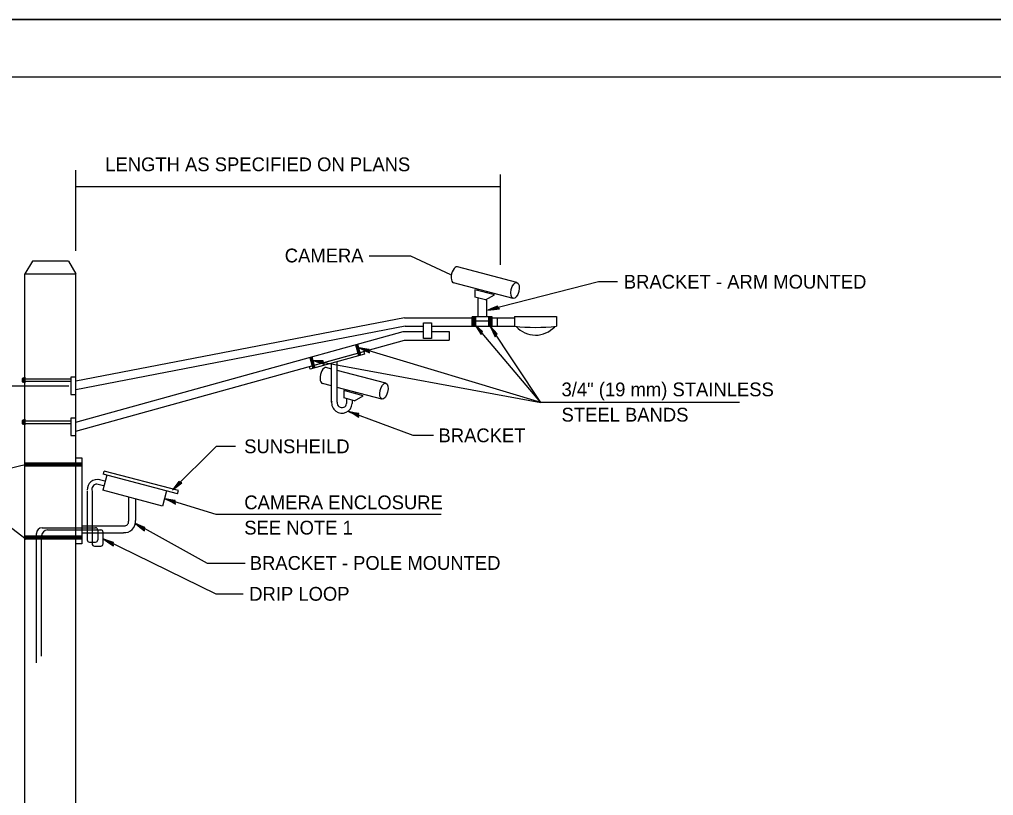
# Model space of a CAD drawing. Extents: x 53750 to 56102, y 36071 to 36970.
# Drawn here: x 54389.2 to 54558.9, y 36599.4 to 36734.6 of the extents above; entities that cross this region are included whole.
import ezdxf

# ---------------------------------------------------------------- set-up
doc = ezdxf.new("R2010")
doc.units = 0
for name, color, linetype in [('Design_EX_Roadway Notes', 7, 'Continuous'), ('Level 48', 7, 'Continuous'), ('Sheets_50 Reference Boundary', 7, 'Continuous'), ('Sheets_General Details', 7, 'Continuous'), ('Sheets_Printer Plotting Border', 7, 'Continuous'), ('Topo_Building', 7, 'Continuous')]:
    doc.layers.add(name, color=color, linetype=linetype)

msp = doc.modelspace()

# ---------------------------------------------------------------- linework, layer by layer
at = {"layer": 'Design_EX_Roadway Notes'}
for p, q in [((54398.97, 36694.27), (54398.97, 36708.31)), ((54472.97, 36691.81), (54472.97, 36707.55)), ((54472.97, 36705.42), (54398.97, 36705.42)), ((54479.96, 36667.83), (54471.18, 36681.13)), ((54479.96, 36667.83), (54448.31, 36677.37)), ((54440.31, 36675.18), (54479.96, 36667.83)), ((54397.77, 36670.69), (54319.81, 36670.69)), ((54377.36, 36653.98), (54390.32, 36644.07))]:
    msp.add_line(p, q, dxfattribs=at)
for points in [[(54450.06, 36693.38), (54457.27, 36693.38), (54464.22, 36690.16)], [(54493.34, 36688.88), (54490.05, 36688.88), (54470.76, 36683.95)], [(54472.54, 36684.38), (54472.42, 36684.63), (54471.69, 36684.32), (54470.76, 36683.95), (54471.83, 36684.07), (54472.77, 36684.14), (54472.54, 36684.38), (54472.42, 36684.53), (54471.41, 36684.11), (54472.61, 36684.2), (54472.38, 36684.39), (54471.91, 36684.23), (54472.39, 36684.28)], [(54514.57, 36667.83), (54479.96, 36667.83), (54468.51, 36681.44)], [(54469.68, 36680.02), (54469.85, 36680.24), (54469.26, 36680.76), (54468.51, 36681.44), (54469.09, 36680.53), (54469.57, 36679.71), (54469.68, 36680.02), (54469.76, 36680.19), (54468.94, 36680.92), (54469.55, 36679.88), (54469.61, 36680.17), (54469.27, 36680.53), (54469.52, 36680.11)], [(54472.17, 36679.58), (54472.37, 36679.79), (54471.84, 36680.37), (54471.18, 36681.13), (54471.65, 36680.16), (54472.03, 36679.29), (54472.17, 36679.58), (54472.28, 36679.75), (54471.55, 36680.57), (54472.03, 36679.47), (54472.13, 36679.74), (54471.83, 36680.14), (54472.03, 36679.7)], [(54450.06, 36676.82), (54450.08, 36677.1), (54449.3, 36677.21), (54448.31, 36677.37), (54449.29, 36676.92), (54450.14, 36676.5), (54450.06, 36676.82), (54450.04, 36677.01), (54448.95, 36677.18), (54450.03, 36676.63), (54449.93, 36676.91), (54449.44, 36677.02), (54449.88, 36676.81)], [(54442.11, 36674.82), (54442.09, 36675.1), (54441.31, 36675.12), (54440.31, 36675.18), (54441.33, 36674.84), (54442.22, 36674.51), (54442.11, 36674.82), (54442.06, 36675.01), (54440.96, 36675.05), (54442.09, 36674.63), (54441.96, 36674.89), (54441.47, 36674.95), (54441.92, 36674.79)], [(54461.27, 36662.11), (54457.75, 36662.11), (54446.5, 36666.31)], [(54448.21, 36665.64), (54448.25, 36665.92), (54447.48, 36666.08), (54446.5, 36666.31), (54447.45, 36665.8), (54448.27, 36665.32), (54448.21, 36665.64), (54448.2, 36665.84), (54447.13, 36666.07), (54448.17, 36665.46), (54448.08, 36665.74), (54447.6, 36665.89), (54448.03, 36665.65)], [(54426.77, 36660.17), (54423.4, 36660.17), (54415.82, 36652.66)], [(54346.77, 36653.98), (54377.36, 36653.98), (54390.4, 36657.09)], [(54417.14, 36653.93), (54416.91, 36654.08), (54416.44, 36653.45), (54415.82, 36652.66), (54416.68, 36653.3), (54417.46, 36653.85), (54417.14, 36653.93), (54416.96, 36654), (54416.3, 36653.13), (54417.29, 36653.82), (54417, 36653.86), (54416.67, 36653.48), (54417.06, 36653.77)], [(54462.61, 36648.37), (54423.4, 36648.37), (54414.52, 36651.05)], [(54416.27, 36650.49), (54416.29, 36650.77), (54415.51, 36650.88), (54414.52, 36651.05), (54415.5, 36650.6), (54416.34, 36650.17), (54416.27, 36650.49), (54416.24, 36650.69), (54415.16, 36650.85), (54416.23, 36650.31), (54416.13, 36650.59), (54415.65, 36650.7), (54416.09, 36650.49)], [(54428.48, 36639.8), (54421.93, 36639.8), (54409.35, 36646.76)], [(54410.95, 36645.85), (54411.02, 36646.11), (54410.29, 36646.39), (54409.35, 36646.76), (54410.21, 36646.11), (54410.95, 36645.52), (54410.95, 36645.85), (54410.96, 36646.04), (54409.94, 36646.43), (54410.87, 36645.68), (54410.83, 36645.96), (54410.38, 36646.18), (54410.77, 36645.88)], [(54428.13, 36634.48), (54423.43, 36634.46), (54403.85, 36644.04)], [(54405.49, 36643.21), (54405.56, 36643.48), (54404.81, 36643.72), (54403.85, 36644.04), (54404.75, 36643.44), (54405.51, 36642.88), (54405.49, 36643.21), (54405.5, 36643.41), (54404.46, 36643.74), (54405.43, 36643.04), (54405.37, 36643.32), (54404.91, 36643.51), (54405.31, 36643.24)]]:
    msp.add_lwpolyline(points, dxfattribs=at)
at = {"layer": 'Level 48'}
msp.add_lwpolyline([(54269.71, 36734.55), (54949.71, 36734.55), (54949.71, 36294.55), (54269.71, 36294.55)], close=True, dxfattribs=at)
at = {"layer": 'Sheets_50 Reference Boundary'}
msp.add_lwpolyline([(54309.71, 36724.55), (54939.71, 36724.55), (54939.71, 36324.55), (54309.71, 36324.55)], close=True, dxfattribs=at)
at = {"layer": 'Sheets_General Details'}
msp.add_line((54949.71, 36734.55), (54269.71, 36734.55), dxfattribs=at)
msp.add_lwpolyline([(54309.71, 36724.55), (54939.71, 36724.55), (54939.71, 36304.55), (54309.71, 36304.55)], close=True, dxfattribs=at)
at = {"layer": 'Sheets_Printer Plotting Border'}
msp.add_lwpolyline([(54269.71, 36294.55), (54949.71, 36294.55), (54949.71, 36734.55), (54269.71, 36734.55)], close=True, dxfattribs=at)
at = {"layer": 'Topo_Building'}
for p, q in [((54391.4, 36692.49), (54390.11, 36690.25)), ((54397.68, 36692.49), (54391.4, 36692.49)), ((54397.68, 36692.49), (54398.97, 36690.25)), ((54475.83, 36688.73), (54465.44, 36691.47)), ((54390.11, 36465.34), (54390.11, 36690.25)), ((54390.11, 36690.25), (54398.97, 36690.25)), ((54398.97, 36669.2), (54398.97, 36690.25)), ((54475.16, 36685.97), (54464.77, 36688.71)), ((54471.89, 36686.58), (54468.49, 36687.47)), ((54468.49, 36687.47), (54468.49, 36686.2)), ((54469.03, 36687.62), (54469.03, 36687.34)), ((54470.51, 36687.2), (54470.51, 36686.94)), ((54470.37, 36685.71), (54468.49, 36686.2)), ((54469.03, 36686.04), (54469.03, 36682.77)), ((54470.37, 36685.71), (54471.89, 36686.58)), ((54470.51, 36685.7), (54470.51, 36682.77)), ((54456.23, 36682.62), (54398.97, 36671.58)), ((54456.23, 36682.62), (54468.01, 36682.62)), ((54468.03, 36681.12), (54468.03, 36682.76)), ((54468.14, 36681.12), (54468.14, 36682.76)), ((54468.27, 36681.12), (54468.27, 36682.76)), ((54468.4, 36681.12), (54468.4, 36682.76)), ((54468.53, 36681.12), (54468.53, 36682.76)), ((54468.66, 36681.12), (54468.66, 36682.76)), ((54470.95, 36681.12), (54470.95, 36682.76)), ((54471.03, 36681.12), (54471.03, 36682.76)), ((54471.11, 36681.12), (54471.11, 36682.76)), ((54471.16, 36681.12), (54471.16, 36682.76)), ((54471.24, 36681.12), (54471.24, 36682.76)), ((54471.32, 36681.12), (54471.32, 36682.76)), ((54471.4, 36681.12), (54471.4, 36682.76)), ((54471.51, 36681.12), (54471.51, 36682.76)), ((54471.51, 36682.62), (54472.36, 36682.62)), ((54472.36, 36682.62), (54472.36, 36681.12)), ((54472.36, 36682.62), (54475.4, 36682.62)), ((54475.4, 36682.84), (54475.4, 36681.12)), ((54475.4, 36682.84), (54482.69, 36682.84)), ((54482.69, 36682.84), (54482.69, 36681.12)), ((54456.37, 36681.12), (54398.97, 36670.05)), ((54456.37, 36681.12), (54459.54, 36681.12)), ((54460.89, 36681.12), (54472.36, 36681.12)), ((54472.36, 36681.12), (54475.4, 36681.12)), ((54398.95, 36662.87), (54456.23, 36678.69)), ((54398.97, 36664.44), (54456.03, 36680.19)), ((54456.03, 36680.19), (54459.55, 36680.19)), ((54456.23, 36678.69), (54464.03, 36678.69)), ((54460.89, 36680.19), (54464.03, 36680.19)), ((54464.03, 36680.19), (54464.03, 36678.69)), ((54447.72, 36677.9), (54448.24, 36676.01)), ((54447.74, 36677.9), (54448.26, 36676.01)), ((54447.76, 36677.9), (54448.28, 36676.02)), ((54447.77, 36677.91), (54448.3, 36676.02)), ((54447.79, 36677.91), (54448.31, 36676.03)), ((54447.81, 36677.92), (54448.33, 36676.03)), ((54447.83, 36677.93), (54448.35, 36676.04)), ((54447.86, 36677.93), (54448.38, 36676.05)), ((54447.88, 36677.94), (54448.4, 36676.05)), ((54447.9, 36677.95), (54448.43, 36676.06)), ((54447.93, 36677.95), (54448.45, 36676.07)), ((54447.95, 36677.96), (54448.48, 36676.07)), ((54447.98, 36677.97), (54448.5, 36676.08)), ((54448, 36677.97), (54448.52, 36676.09)), ((54448.01, 36677.98), (54448.54, 36676.09)), ((54448.04, 36677.98), (54448.56, 36676.1)), ((54448.07, 36677.99), (54448.59, 36676.1)), ((54439.72, 36675.69), (54440.24, 36673.8)), ((54439.75, 36675.69), (54440.27, 36673.81)), ((54439.77, 36675.7), (54440.29, 36673.81)), ((54439.79, 36675.71), (54440.31, 36673.82)), ((54439.82, 36675.71), (54440.34, 36673.83)), ((54439.84, 36675.72), (54440.36, 36673.83)), ((54439.87, 36675.73), (54440.39, 36673.84)), ((54439.89, 36675.73), (54440.41, 36673.85)), ((54439.93, 36675.74), (54440.45, 36673.86)), ((54439.95, 36675.75), (54440.47, 36673.86)), ((54439.98, 36675.76), (54440.5, 36673.87)), ((54440, 36675.76), (54440.53, 36673.88)), ((54440.03, 36675.77), (54440.55, 36673.89)), ((54440.06, 36675.78), (54440.58, 36673.89)), ((54440.08, 36675.79), (54440.6, 36673.9)), ((54440.11, 36675.79), (54440.63, 36673.91)), ((54443.54, 36673.68), (54442.59, 36673.93)), ((54443.54, 36667.9), (54443.54, 36674.71)), ((54444.5, 36667.9), (54444.5, 36674.97)), ((54452.98, 36671.19), (54444.5, 36673.43)), ((54390, 36671.89), (54389.65, 36671.89)), ((54389.86, 36671.95), (54398.09, 36671.95)), ((54390, 36671.66), (54389.65, 36671.66)), ((54389.8, 36671.57), (54398.09, 36671.57)), ((54443.54, 36670.75), (54441.92, 36671.17)), ((54452.31, 36668.43), (54444.5, 36670.49)), ((54446.18, 36670.08), (54446.18, 36669.8)), ((54398.97, 36664.47), (54398.97, 36669.25)), ((54449.04, 36669.04), (54445.64, 36669.93)), ((54445.64, 36669.93), (54445.64, 36668.66)), ((54447.52, 36668.17), (54445.64, 36668.66)), ((54446.15, 36668.51), (54446.15, 36667.67)), ((54447.52, 36668.17), (54449.04, 36669.04)), ((54447.67, 36669.66), (54447.67, 36669.4)), ((54447.1, 36668.28), (54447.1, 36667.67)), ((54389.98, 36664.55), (54389.63, 36664.55)), ((54389.98, 36664.3), (54389.63, 36664.3)), ((54389.77, 36664.65), (54398.09, 36664.65)), ((54389.78, 36664.2), (54398.09, 36664.2)), ((54398.97, 36642.03), (54398.97, 36662.93)), ((54390.11, 36657.36), (54400.03, 36657.36)), ((54390.11, 36657.24), (54400.03, 36657.24)), ((54390.11, 36657.12), (54400.03, 36657.12)), ((54390.11, 36656.97), (54400.03, 36656.97)), ((54390.11, 36656.81), (54400.03, 36656.81)), ((54404.37, 36655.2), (54403.68, 36652.56)), ((54416.7, 36651.95), (54403.76, 36655.36)), ((54403.77, 36655.36), (54403.92, 36655.91)), ((54416.84, 36652.5), (54403.92, 36655.91)), ((54403.8, 36653.35), (54402.65, 36653.65)), ((54404.01, 36654.16), (54402.86, 36654.47)), ((54400.96, 36652.43), (54400.96, 36643.93)), ((54401.8, 36652.43), (54401.8, 36643.25)), ((54414.07, 36649.82), (54403.68, 36652.56)), ((54408.16, 36651.38), (54408.16, 36647.16)), ((54414.76, 36652.44), (54414.07, 36649.82)), ((54416.69, 36651.96), (54416.84, 36652.5)), ((54409.36, 36651.06), (54409.36, 36647.3)), ((54400.03, 36646.38), (54407.39, 36646.38)), ((54390.18, 36644.63), (54400.03, 36644.63)), ((54392.11, 36622.54), (54392.11, 36645.03)), ((54393.02, 36623.68), (54393.02, 36644.65)), ((54393.11, 36646.03), (54402.4, 36646.03)), ((54394.02, 36645.65), (54403.32, 36645.65)), ((54400.03, 36645.18), (54407.29, 36645.18)), ((54402.8, 36645.63), (54402.8, 36643.93)), ((54403.72, 36643.25), (54403.72, 36645.25)), ((54390.11, 36644.56), (54400.03, 36644.56)), ((54390.11, 36644.48), (54400.03, 36644.48)), ((54390.11, 36644.4), (54400.03, 36644.4)), ((54390.11, 36644.33), (54400.03, 36644.33)), ((54390.11, 36644.21), (54400.03, 36644.21)), ((54390.18, 36644.11), (54400.03, 36644.11)), ((54398.97, 36641.92), (54398.97, 36644.27)), ((54401.36, 36643.53), (54402.4, 36643.53)), ((54398.97, 36465.49), (54398.97, 36641.92)), ((54402.2, 36642.85), (54403.32, 36642.85))]:
    msp.add_line(p, q, dxfattribs=at)
for points in [[(54471.51, 36682.07), (54471.51, 36682.76), (54468.03, 36682.76), (54468.03, 36682.07)], [(54468.66, 36682.07), (54470.97, 36682.07)], [(54398.96, 36670.05), (54398.96, 36672.27), (54398.09, 36672.27), (54398.09, 36669.25), (54398.96, 36669.25)], [(54398.96, 36662.89), (54398.96, 36665.1), (54398.09, 36665.1), (54398.09, 36662.08), (54398.96, 36662.08)]]:
    msp.add_lwpolyline(points, dxfattribs=at)
for points in [[(54459.53, 36681.75), (54460.91, 36681.75), (54460.91, 36678.97), (54459.53, 36678.97)], [(54439.67, 36674.11), (54449.14, 36676.72), (54449.26, 36676.28), (54439.79, 36673.68)], [(54390, 36672.05), (54389.65, 36672.05), (54389.65, 36671.47), (54390, 36671.47)], [(54390, 36672.27), (54390.11, 36672.27), (54390.11, 36671.26), (54390, 36671.26)], [(54389.98, 36664.96), (54390.09, 36664.96), (54390.09, 36663.95), (54389.98, 36663.95)], [(54389.98, 36664.73), (54389.63, 36664.73), (54389.63, 36664.15), (54389.98, 36664.15)], [(54398.99, 36658.23), (54400.03, 36658.23), (54400.03, 36643.21), (54398.99, 36643.21)]]:
    msp.add_lwpolyline(points, close=True, dxfattribs=at)
for centre, radius, start, end in [((54479.05, 36715.54), 34.61, 263.9603, 276.0397), ((54479.06, 36684.11), 4.53, 221.9294, 317.524), ((54445.33, 36667.78), 1.79, 171.6337, 356.3236), ((54445.33, 36667.78), 0.83, 171.6337, 352.1022), ((54402.71, 36652.71), 1.74, 75.2498, 184.8858), ((54402.71, 36652.71), 0.945, 93.5791, 197.434), ((54407.45, 36647.09), 1.91, 265.0147, 6.373), ((54407.45, 36647.09), 0.71, 265.0147, 6.373), ((54393.11, 36645.03), 1, 90, 180), ((54394.02, 36644.65), 1, 90, 180), ((54402.4, 36645.63), 0.4, 0, 90), ((54403.32, 36645.25), 0.4, 0, 90), ((54401.36, 36643.93), 0.4, 180, 270), ((54402.21, 36643.25), 0.4, 180, 270), ((54402.4, 36643.93), 0.4, 270, 0), ((54403.32, 36643.25), 0.4, 270, 0)]:
    msp.add_arc(centre, radius, start, end, dxfattribs=at)
for centre in [(54465.1, 36690.09), (54442.25, 36672.55)]:
    msp.add_ellipse(centre, major_axis=(0.33, 1.38), ratio=0.47138, start_param=6.283128, end_param=9.424779, dxfattribs=at)
for centre in [(54475.49, 36687.35), (54452.65, 36669.81)]:
    msp.add_ellipse(centre, major_axis=(0.33, 1.38), ratio=0.47138, dxfattribs=at)

# ---------------------------------------------------------------- texts
at = {"layer": 'Design_EX_Roadway Notes'}
for s, p in [('LENGTH AS SPECIFIED ON PLANS', (54404.09, 36708.13)), ('CAMERA', (54435.37, 36692.25)), ('BRACKET - ARM MOUNTED', (54494.45, 36687.68)), ('3/4" (19 mm) STAINLESS', (54483.59, 36668.93)), ('STEEL BANDS', (54483.59, 36664.53)), ('BRACKET', (54462.16, 36660.93)), ('SUNSHEILD', (54428.3, 36659.02)), ('CAMERA ENCLOSURE', (54428.32, 36649.26)), ('SEE NOTE 1', (54428.32, 36644.86)), ('BRACKET - POLE MOUNTED', (54429.27, 36638.71)), ('DRIP LOOP', (54429.18, 36633.33))]:
    msp.add_text(s, height=2.4, dxfattribs=at).set_placement(p)

doc.saveas('drawing.dxf')
